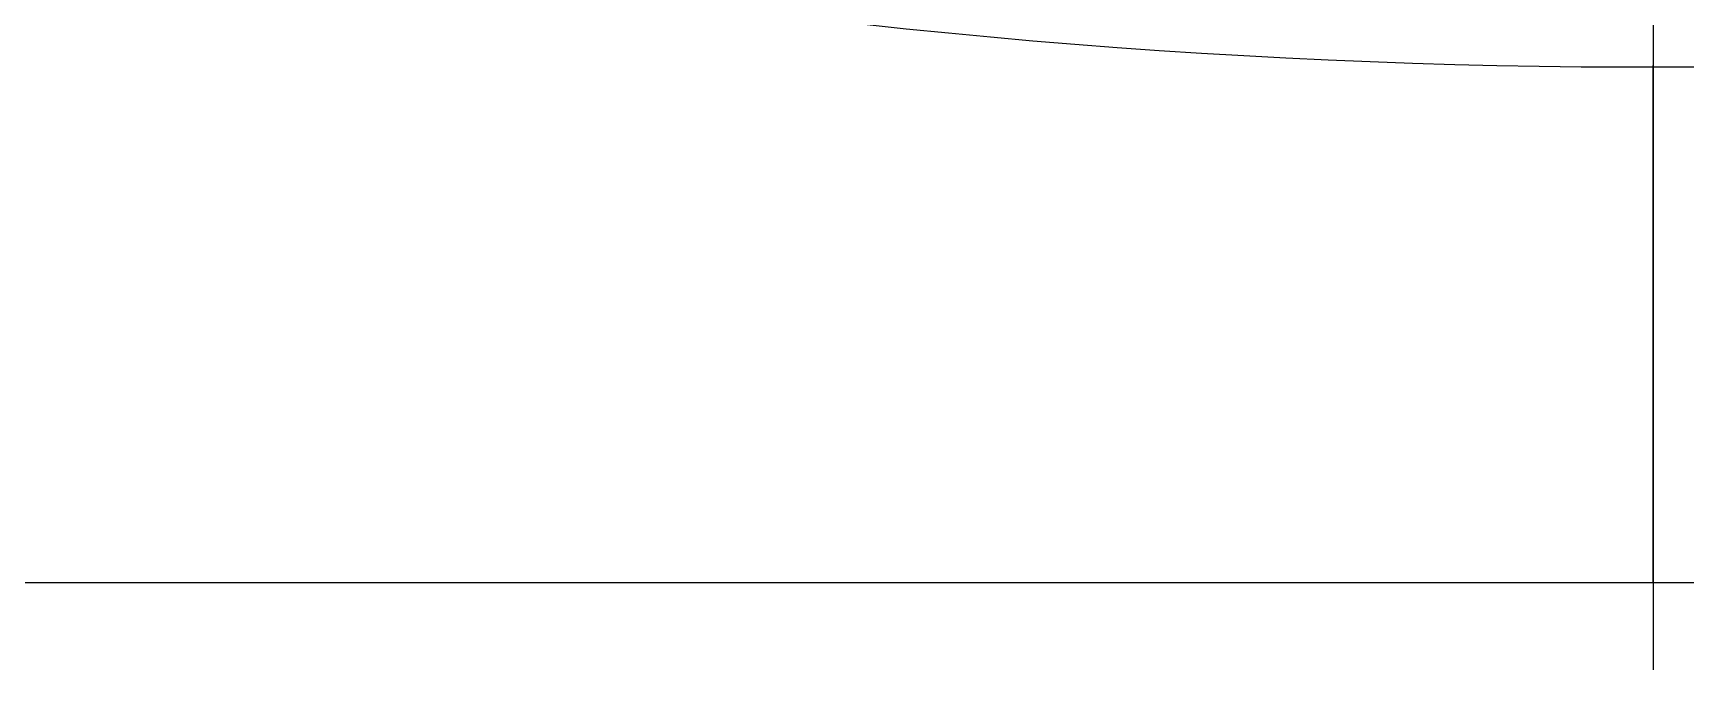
# Model space of a CAD drawing. Header units: millimetres. Extents: x 330 to 5284, y -2489 to 1657.
# Drawn here: x 3127.1 to 3187.9, y -833.5 to -810 of the extents above; entities that cross this region are included whole.
import ezdxf

# ---------------------------------------------------------------- set-up
doc = ezdxf.new("R2010")
doc.units = ezdxf.units.MM
doc.header["$LTSCALE"] = 154
doc.linetypes.add('CENTER', pattern=[0.6, 0.375, -0.075, 0.075, -0.075])
doc.layers.get('0').update_dxf_attribs({"linetype": 'CONTINUOUS'})
doc.layers.add('02___PRT_ALL_AXES', color=7, linetype='CONTINUOUS')
doc.layers.add('03___PRT_ALL_CURVES', color=7, linetype='CONTINUOUS')

msp = doc.modelspace()

# ---------------------------------------------------------------- linework, layer by layer
at = {"linetype": 'Continuous'}
for p, q in [((3186.702, -830.262), (3186.702, -811.232)), ((3084.702, -830.262), (3288.702, -830.262))]:
    msp.add_line(p, q, dxfattribs=at)
at = {"layer": '02___PRT_ALL_AXES', "linetype": 'CENTER'}
msp.add_line((3186.702, -508.262), (3186.702, -833.474), dxfattribs=at)
at = {"layer": '02___PRT_ALL_AXES', "linetype": 'Continuous'}
msp.add_arc((3186.702, -546.262), 265, 237.77184, 227.37889, dxfattribs=at)
at = {"layer": '03___PRT_ALL_CURVES', "linetype": 'Continuous'}
msp.add_line((3084.702, -830.262), (3288.682, -830.262), dxfattribs=at)

doc.saveas('drawing.dxf')
